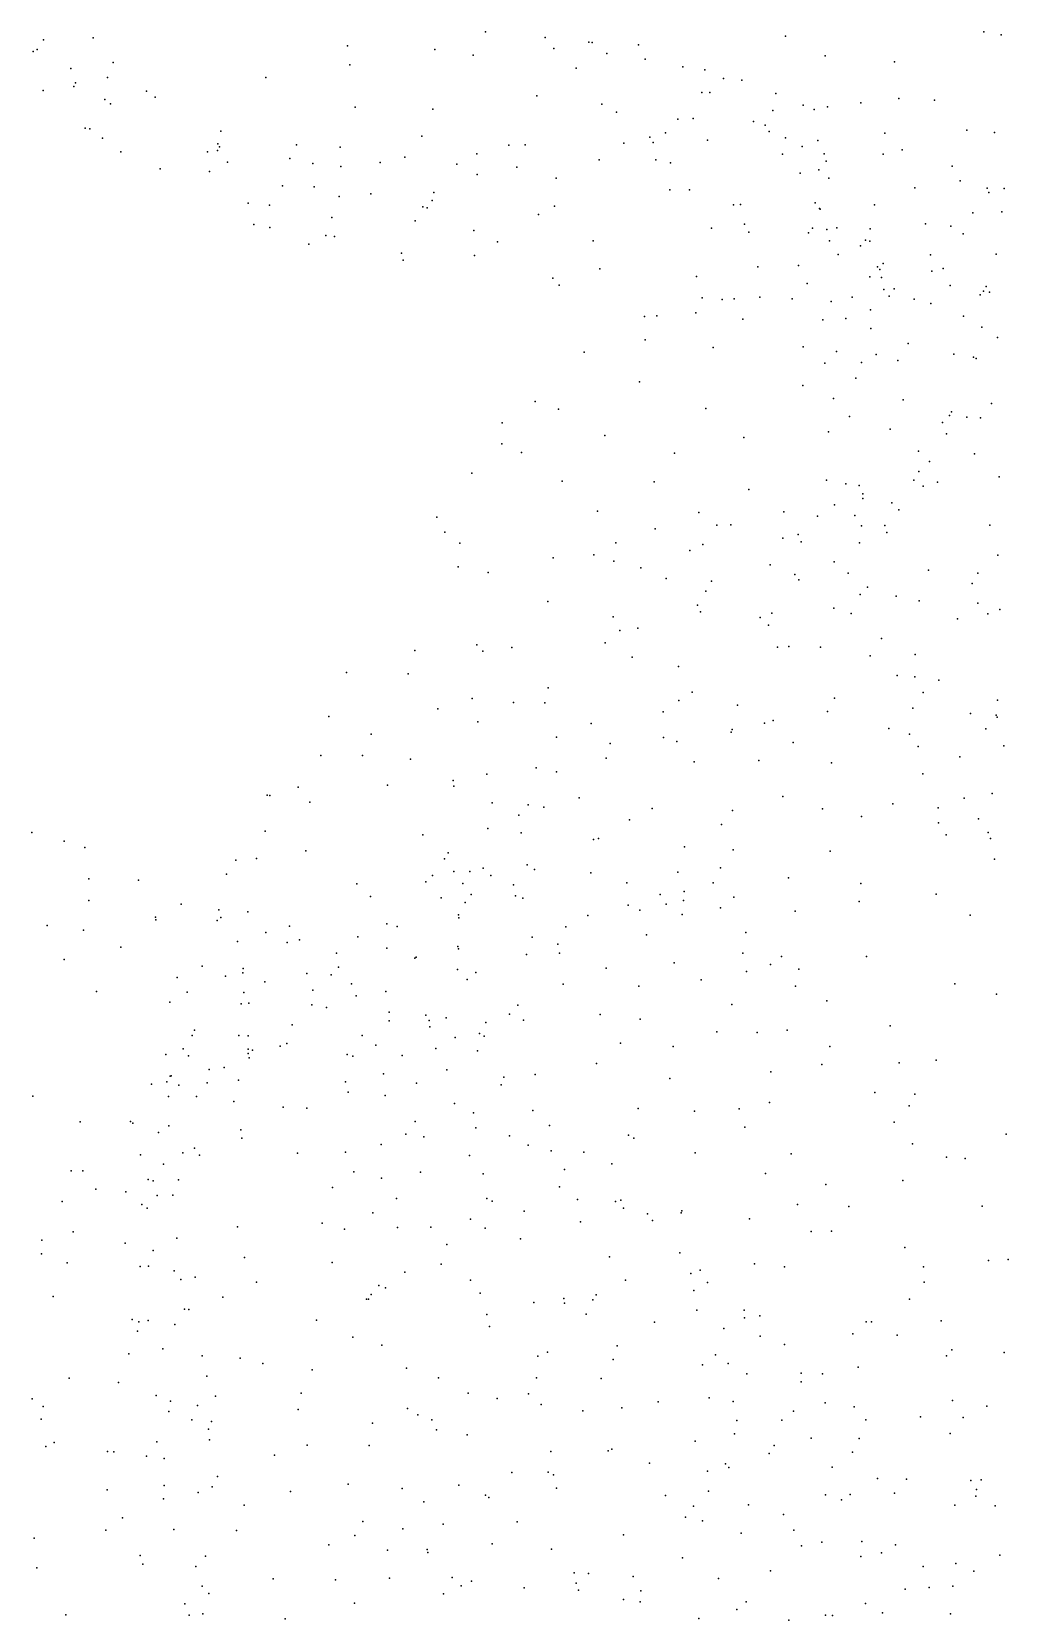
# Model space of a CAD drawing. Header units: metres. Extents: x -25 to 25, y -27.7 to 27.8.
# Drawn here: x -4.354 to -2.273, y 16.954 to 20.341 of the extents above; entities that cross this region are included whole.
import ezdxf

# ---------------------------------------------------------------- set-up
doc = ezdxf.new("R2010")
doc.units = ezdxf.units.M

msp = doc.modelspace()

# ---------------------------------------------------------------- linework, layer by layer
for p in [(-4.3287, 20.3233, -0.4596), (-4.2228, 20.3281, -3.1843), (-3.3864, 20.3406, 2.0563), (-3.2593, 20.3283, 1.8175), (-2.7471, 20.3315, 2.9756), (-2.3248, 20.3407, -3.7116), (-2.2873, 20.3343, -0.1608), (-4.3506, 20.2986, -0.7929), (-4.3421, 20.3031, -1.1587), (-3.6811, 20.3107, -3.4703), (-3.4944, 20.3026, 0.0283), (-3.4129, 20.2907, -3.4561), (-3.2409, 20.3049, 0.8781), (-3.1668, 20.3182, 1.2943), (-3.1593, 20.3179, 2.2078), (-3.128, 20.2941, 1.972), (-3.0608, 20.3126, 0.4086), (-2.6627, 20.2892, -0.8482), (-4.2703, 20.2623, -1.4734), (-4.1801, 20.2749, -0.2566), (-3.6758, 20.2702, 0.0138), (-3.1933, 20.2629, -0.1209), (-3.0466, 20.2826, -0.2147), (-2.9663, 20.2659, 1.6563), (-2.9195, 20.2592, 2.0465), (-2.5153, 20.2768, 3.8882), (-4.2643, 20.2241, -2.943), (-4.2609, 20.2321, -0.6729), (-4.1924, 20.2431, -1.1569), (-3.8549, 20.2434, -0.0461), (-2.8796, 20.2411, 1.8068), (-2.8405, 20.2378, 2.3819), (-4.3292, 20.2157, -1.8976), (-4.1978, 20.1964, -0.5017), (-4.186, 20.1872, -0.826), (-4.1091, 20.2142, -1.2853), (-4.0908, 20.2014, -3.1846), (-3.2776, 20.2044, -3.3749), (-3.139, 20.1865, 0.7828), (-2.9253, 20.211, -3.4519), (-2.9083, 20.2113, -0.531), (-2.7676, 20.2092, -0.9363), (-2.7094, 20.1842, 2.9139), (-2.5868, 20.1895, 3.7168), (-2.5061, 20.1986, -1.0007), (-2.4296, 20.1948, 0.1419), (-3.6645, 20.1801, -3.3495), (-3.499, 20.1758, -0.0977), (-3.1074, 20.1692, -3.358), (-2.9765, 20.1545, 1.2966), (-2.9444, 20.1559, 0.4827), (-2.7745, 20.1732, -1.2126), (-2.6864, 20.1748, -3.4612), (-2.6581, 20.181, 3.4999), (-4.2397, 20.135, -2.0681), (-4.2304, 20.1341, -2.3994), (-3.9507, 20.129, -1.1646), (-3.5225, 20.1178, -3.2837), (-3.0034, 20.125, -1.1339), (-2.8154, 20.1493, 0.3845), (-2.791, 20.1416, 2.2684), (-2.7823, 20.1282, 1.6121), (-2.5356, 20.1246, 0.2735), (-2.361, 20.1309, -0.8247), (-2.302, 20.1256, -3.4445), (-4.2031, 20.1139, -1.9026), (-4.1642, 20.0848, -2.6508), (-3.9794, 20.0844, -3.0972), (-3.9582, 20.0877, -0.9047), (-3.9569, 20.1017, -1.5781), (-3.9536, 20.0957, -0.339), (-3.7895, 20.0993, -1.4376), (-3.6964, 20.0944, -1.2898), (-3.3372, 20.0988, -0.2434), (-3.3023, 20.0994, -3.2583), (-3.0916, 20.1032, -0.4552), (-3.0364, 20.1158, 0.6795), (-3.0297, 20.1044, -0.7016), (-2.9136, 20.1093, -1.3913), (-2.7471, 20.1145, 2.5014), (-2.7115, 20.096, 2.6654), (-2.6785, 20.1092, -1.3833), (-2.4988, 20.0891, 3.7968), (-3.9364, 20.0627, -0.7362), (-3.804, 20.0702, -0.2944), (-3.755, 20.0595, -3.1975), (-3.6949, 20.0532, -1.6106), (-3.611, 20.0622, -0.2592), (-3.5589, 20.0736, -1.4896), (-3.4478, 20.0582, -1.1226), (-3.4049, 20.0808, -1.2854), (-3.3199, 20.0519, -1.5239), (-3.1444, 20.0677, -0.9565), (-3.0238, 20.0676, 0.9717), (-2.9921, 20.0614, -1.518), (-2.754, 20.0798, 2.1065), (-2.6646, 20.0808, 3.3497), (-2.6605, 20.0645, -3.3182), (-2.5391, 20.0794, -1.3241), (-2.3924, 20.0541, -3.2976), (-4.0802, 20.0483, -1.9915), (-3.9749, 20.0426, -1.8277), (-3.4046, 20.0364, -0.3691), (-3.2358, 20.0285, -0.8288), (-2.7164, 20.0395, 1.4444), (-2.6761, 20.0465, 1.8492), (-2.6546, 20.0284, 1.6509), (-2.3753, 20.0226, -1.1696), (-3.8192, 20.0123, -0.6213), (-3.752, 20.0098, -0.7997), (-3.6984, 19.9897, -1.7566), (-3.6312, 19.9955, -0.4167), (-3.5006, 19.9813, -3.08), (-3.497, 19.9983, -0.9027), (-2.9941, 20.0037, -3.177), (-2.9521, 20.0038, 0.8352), (-2.4714, 20.0077, 0.4028), (-2.3177, 20.0072, -0.9905), (-2.3138, 19.9979, 3.9757), (-2.2813, 20.0068, -3.1961), (-3.8926, 19.9756, -2.8802), (-3.8469, 19.9711, -1.9003), (-3.52, 19.9675, -0.7491), (-3.511, 19.965, -0.5822), (-3.2738, 19.9512, -3.0444), (-3.24, 19.9686, -1.6567), (-2.8584, 19.9717, 1.1086), (-2.8432, 19.9723, 0.7106), (-2.6842, 19.9762, -3.194), (-2.6747, 19.9642, 2.7498), (-2.6732, 19.9627, 2.0442), (-2.5575, 19.9717, 3.6318), (-2.3481, 19.9548, -1.3257), (-2.2862, 19.9567, 0.3554), (-3.8802, 19.93, -2.2637), (-3.8461, 19.9234, -2.6553), (-3.7146, 19.9447, -2.9775), (-3.5363, 19.9373, -1.7996), (-3.4113, 19.9169, -2.9617), (-2.9053, 19.9217, -3.0641), (-2.8348, 19.9305, 0.9177), (-2.8258, 19.9134, -1.7436), (-2.6898, 19.9223, 2.5893), (-2.6593, 19.9188, 1.247), (-2.6377, 19.9226, -1.7038), (-2.5665, 19.9206, -3.0822), (-2.4488, 19.9309, -1.5802), (-2.3948, 19.9263, -3.0669), (-3.7634, 19.8876, -2.3981), (-3.7272, 19.9061, -2.805), (-3.7084, 19.9045, -2.0223), (-3.3614, 19.8928, -1.845), (-3.1571, 19.8952, -2.9523), (-2.6985, 19.9117, 2.433), (-2.6532, 19.8948, 3.1677), (-2.5876, 19.8841, 0.702), (-2.5768, 19.8965, 1.4017), (-2.5677, 19.8946, 1.5715), (-2.3685, 19.9099, 0.4805), (-3.5661, 19.869, -2.683), (-3.562, 19.8539, -2.1867), (-3.4103, 19.8639, -2.7621), (-2.6349, 19.8658, 1.0938), (-2.5392, 19.8464, -2.8769), (-2.4382, 19.8652, 0.6329), (-2.2984, 19.8664, -1.5358), (-3.2434, 19.8156, -2.6049), (-3.143, 19.8352, -1.9512), (-2.9373, 19.8192, -2.7822), (-2.8062, 19.8393, -2.8666), (-2.7194, 19.8422, -1.9087), (-2.5675, 19.8181, 11.8992), (-2.5509, 19.8392, -1.9096), (-2.5461, 19.8342, 0.9704), (-2.5427, 19.817, 12.1693), (-2.4351, 19.83, 3.7033), (-2.4111, 19.8357, -2.7864), (-3.2297, 19.8006, -2.0962), (-2.7009, 19.8038, 12.223), (-2.5377, 19.7915, -2.7103), (-2.5158, 19.7928, 11.7513), (-2.3963, 19.7996, 11.9662), (-2.3324, 19.7801, -2.1441), (-2.325, 19.7875, 12.1928), (-2.3197, 19.7975, -1.9689), (-2.3128, 19.7855, -2.4276), (-2.9246, 19.7737, 11.7407), (-2.8826, 19.7698, 12.1508), (-2.8568, 19.7716, -2.0722), (-2.8021, 19.7748, 11.6168), (-2.7333, 19.7715, -2.6885), (-2.65, 19.7655, 2.16), (-2.605, 19.7746, 3.3184), (-2.5659, 19.7478, -2.2205), (-2.5264, 19.7769, 12.3883), (-2.4733, 19.7706, 1.1073), (-2.4372, 19.7614, -2.5437), (-3.0476, 19.7333, -2.3377), (-3.0214, 19.7348, 11.9915), (-2.9382, 19.7416, -2.5471), (-2.8383, 19.7277, -2.2751), (-2.6678, 19.7265, 2.3959), (-2.6184, 19.7291, -2.4213), (-2.3677, 19.7341, 0.8595), (-2.3285, 19.7109, 11.7072), (-3.0464, 19.684, 11.5582), (-2.5656, 19.7079, 12.5234), (-2.4859, 19.6764, 1.6458), (-2.2957, 19.6891, 12.5136), (-3.1762, 19.6576, 11.8532), (-2.9012, 19.6678, 11.4166), (-2.7094, 19.6689, 11.3992), (-2.6388, 19.6589, 2.9624), (-2.5538, 19.6529, 11.439), (-2.3886, 19.6534, 1.3123), (-2.3469, 19.6468, 3.6932), (-2.3412, 19.6444, 1.1239), (-2.6637, 19.6341, 2.5457), (-2.5854, 19.6357, 3.2458), (-2.5078, 19.6398, 3.4234), (-3.0586, 19.5941, 11.3919), (-2.7101, 19.5868, 12.6359), (-2.5971, 19.6019, 1.9849), (-3.281, 19.5522, 11.948), (-2.6447, 19.5588, 2.2004), (-2.4964, 19.5559, 12.7168), (-2.3083, 19.5479, 12.6993), (-3.3509, 19.5069, 11.7755), (-3.2314, 19.5359, 11.4993), (-2.9171, 19.5375, 11.2711), (-2.6106, 19.5206, 11.2721), (-2.4128, 19.5074, 3.4743), (-2.3977, 19.5228, 11.3863), (-2.3933, 19.5301, 1.5467), (-2.3609, 19.5188, 15.1365), (-2.3314, 19.5174, 1.3855), (-3.1325, 19.4802, 11.3106), (-2.836, 19.476, 12.6658), (-2.6557, 19.4875, 2.3809), (-2.5244, 19.4931, 1.817), (-2.4038, 19.4833, 15.3337), (-3.352, 19.4625, 11.5615), (-3.3102, 19.4436, 12.1261), (-2.9836, 19.4422, 12.5697), (-2.4638, 19.4463, 14.928), (-2.3442, 19.4409, 15.5707), (-2.4407, 19.4244, 11.2626), (-3.4161, 19.3999, 11.9765), (-3.2231, 19.3826, 12.3535), (-3.0269, 19.3813, 11.1643), (-2.6596, 19.3848, 16.2871), (-2.6185, 19.3771, 16.5427), (-2.5906, 19.3736, 15.2768), (-2.4737, 19.3849, 16.6145), (-2.4631, 19.4033, 16.31), (-2.4537, 19.3719, 16.8696), (-2.4234, 19.3807, 15.7686), (-2.2918, 19.3916, 16.7755), (-2.8256, 19.3649, 16.3641), (-2.5828, 19.3459, 15.961), (-2.5827, 19.3559, 16.7694), (-3.4903, 19.306, 11.7239), (-3.148, 19.3186, 12.5047), (-2.9321, 19.3159, 16.1565), (-2.7507, 19.317, 16.0442), (-2.6791, 19.3077, 15.0511), (-2.6427, 19.3323, 2.2598), (-2.5995, 19.3094, 1.9908), (-2.5205, 19.3362, 17.0566), (-2.5058, 19.3215, 14.7773), (-3.4736, 19.2739, 11.5368), (-3.0253, 19.2808, 16.5393), (-2.8936, 19.2889, 12.7642), (-2.8637, 19.2893, 11.0717), (-2.585, 19.2875, 15.6818), (-2.5357, 19.2881, 3.0259), (-2.5315, 19.2732, 17.2814), (-2.3116, 19.2888, 14.6315), (-3.4413, 19.2505, 12.1497), (-3.1087, 19.2508, 16.2058), (-2.9234, 19.2479, 16.7622), (-2.7532, 19.2612, 16.9635), (-2.7202, 19.269, 15.8448), (-2.7139, 19.2533, 15.2606), (-2.5895, 19.2509, 11.1045), (-3.2426, 19.2191, 11.1802), (-3.1557, 19.2253, 16.4346), (-3.1134, 19.2123, 11.0869), (-2.9509, 19.2346, 15.9916), (-2.7799, 19.2043, 17.1103), (-2.6437, 19.2108, 14.7997), (-2.2946, 19.2249, 12.8866), (-3.445, 19.1998, 11.3736), (-3.3808, 19.1876, 12.3195), (-3.0555, 19.198, 16.6987), (-3.0018, 19.175, 12.7375), (-2.9051, 19.1691, 16.9653), (-2.7276, 19.1837, 15.6209), (-2.7188, 19.1723, 12.8915), (-2.6136, 19.1867, 2.4991), (-2.4424, 19.1926, 12.9383), (-2.3371, 19.1864, 3.3478), (-2.9169, 19.1478, 11.0175), (-2.5883, 19.1412, 2.0286), (-2.5723, 19.1564, 2.683), (-2.5114, 19.1375, 2.8787), (-2.3498, 19.1643, 11.2086), (-3.2538, 19.1262, 16.2273), (-2.9352, 19.1179, 15.8299), (-2.9284, 19.104, 17.1583), (-2.7762, 19.1009, 17.4506), (-2.6442, 19.1118, 17.5544), (-2.6073, 19.1006, 2.258), (-2.4624, 19.1276, 1.7864), (-2.3373, 19.1225, 17.6377), (-2.2903, 19.1092, 1.587), (-3.1147, 19.0935, 16.8134), (-3.0617, 19.0695, 11.0317), (-2.8015, 19.0918, 15.036), (-2.7832, 19.0758, 15.4986), (-2.3807, 19.0893, 3.1803), (-2.3161, 19.0996, 14.5234), (-3.4052, 19.0334, 12.4106), (-3.1314, 19.038, 12.6862), (-3.1002, 19.0639, 15.8891), (-2.5426, 19.0471, 12.963), (-3.5375, 19.0213, 11.4397), (-3.3925, 19.0202, 11.2411), (-3.3307, 19.0278, 16.5175), (-3.0743, 19.007, 17.0574), (-2.7647, 19.0287, 11.0044), (-2.7405, 19.0301, 14.8084), (-2.6726, 19.029, 17.6824), (-2.5666, 19.0103, 2.4303), (-2.4708, 19.0128, 14.542), (-3.6833, 18.9749, 11.8879), (-3.5513, 18.9715, 12.2801), (-2.9751, 18.9872, 17.421), (-2.5093, 18.9682, 2.5868), (-2.4715, 18.9656, 11.084), (-3.2529, 18.9419, 16.8108), (-2.9459, 18.9325, 17.5792), (-2.4538, 18.9321, 1.8858), (-2.4204, 18.9584, 2.8763), (-3.4883, 18.8974, 12.4567), (-3.4154, 18.9194, 16.372), (-3.3274, 18.9107, 11.1326), (-3.2604, 18.9098, 15.9521), (-2.9748, 18.9152, 10.9963), (-2.8494, 18.9049, 15.0654), (-2.6428, 18.9197, 11.0159), (-2.4759, 18.8983, 17.9182), (-2.2952, 18.916, 17.8847), (-3.721, 18.8811, 11.7661), (-3.4032, 18.8696, 16.1747), (-3.1613, 18.866, 17.2155), (-3.0078, 18.8907, 12.84), (-2.792, 18.8663, 10.9926), (-2.7738, 18.8725, 12.9499), (-2.6577, 18.8916, 17.8855), (-2.3527, 18.887, 1.7582), (-2.2983, 18.8837, 14.4678), (-2.2963, 18.8796, 11.2207), (-3.6303, 18.8429, 12.3257), (-3.2357, 18.8365, 12.7229), (-3.0075, 18.8362, 17.6917), (-2.8629, 18.8477, 15.4385), (-2.8612, 18.8532, 15.2321), (-2.5268, 18.8553, 14.5639), (-2.4833, 18.8432, 12.9932), (-2.3201, 18.8546, 2.9711), (-3.7377, 18.7975, 12.2076), (-3.6488, 18.798, 11.4483), (-3.121, 18.8232, 17.5437), (-2.9791, 18.8278, 15.6597), (-2.7311, 18.8257, 14.7527), (-2.4648, 18.8171, 2.2605), (-2.2816, 18.8183, 18.0116), (-3.5469, 18.7902, 11.3062), (-3.2787, 18.7713, 16.9658), (-3.2352, 18.7627, 17.3871), (-3.1295, 18.7923, 15.7724), (-2.9423, 18.7841, 17.8578), (-2.8045, 18.7868, 17.9535), (-2.6496, 18.782, 18.0423), (-2.3758, 18.7952, 2.6999), (-3.7859, 18.7303, 11.6857), (-3.5954, 18.7344, 12.5161), (-3.4555, 18.7446, 16.2595), (-3.4541, 18.732, 16.4702), (-3.3839, 18.7578, 16.0524), (-2.4547, 18.7585, 18.1282), (-3.8522, 18.7131, 12.0435), (-3.8464, 18.7127, 11.8508), (-3.7613, 18.6979, 12.3357), (-3.3725, 18.6968, 12.7479), (-3.1868, 18.7075, 12.8512), (-2.7532, 18.7105, 10.9931), (-2.5187, 18.6946, 14.5633), (-2.3664, 18.7068, 2.0608), (-2.3065, 18.7167, 1.873), (-3.3157, 18.6708, 17.1505), (-3.2961, 18.6922, 11.0664), (-3.2623, 18.6877, 17.5258), (-3.0797, 18.6609, 10.9915), (-3.0315, 18.6849, 12.9269), (-2.8603, 18.6807, 15.0036), (-2.6683, 18.6838, 18.2218), (-2.5853, 18.6673, 12.9901), (-2.4221, 18.6863, 18.2647), (-2.3357, 18.6627, 2.4537), (-4.3538, 18.6333, 6.4293), (-3.8567, 18.6361, 12.1857), (-3.52, 18.6287, 14.2015), (-3.3816, 18.6421, 16.7899), (-3.3105, 18.6326, 14.02), (-2.8838, 18.6503, 15.3778), (-2.4212, 18.6539, 12.9802), (-2.4048, 18.6288, 11.1295), (-2.3157, 18.6336, 14.4713), (-4.2848, 18.615, 6.8406), (-4.2404, 18.6018, 6.5748), (-3.7697, 18.5944, 12.4841), (-3.1563, 18.6186, 17.8862), (-3.1459, 18.6205, 14.3483), (-2.9625, 18.603, 18.123), (-2.8589, 18.5969, 13.0095), (-2.6518, 18.5934, 14.6563), (-2.3105, 18.6204, 2.2359), (-3.9189, 18.5747, 11.8588), (-3.8747, 18.5778, 11.6692), (-3.4742, 18.5771, 14.584), (-3.4664, 18.5905, 13.992), (-3.2977, 18.5644, 14.6639), (-2.3022, 18.577, 18.3871), (-4.2319, 18.5346, 6.3695), (-4.1262, 18.5316, 6.8768), (-3.9385, 18.5448, 12.086), (-3.5137, 18.5287, 14.757), (-3.4998, 18.5419, 12.8642), (-3.4542, 18.5506, 16.5329), (-3.4354, 18.5251, 17.3252), (-3.4204, 18.5505, 16.1231), (-3.3918, 18.5578, 17.5285), (-3.3757, 18.5416, 11.0629), (-3.2823, 18.5549, 15.9115), (-3.1623, 18.5474, 13.895), (-3.0855, 18.5262, 14.6713), (-2.9768, 18.549, 14.2055), (-2.9013, 18.5265, 15.4922), (-2.8861, 18.5585, 10.9735), (-2.7407, 18.537, 18.383), (-2.587, 18.525, 18.4539), (-3.6609, 18.5244, 11.2895), (-3.6319, 18.4969, 12.7942), (-3.4812, 18.4946, 13.8108), (-3.4174, 18.5014, 17.0643), (-3.3273, 18.522, 17.7727), (-3.3228, 18.4987, 13.0833), (-3.3074, 18.4934, 13.7449), (-3.0148, 18.5015, 14.8758), (-2.9634, 18.5081, 14.4944), (-2.8577, 18.4954, 14.8091), (-2.4265, 18.5021, 18.494), (-4.2325, 18.4885, 7.2746), (-4.0357, 18.4805, 7.0875), (-3.9553, 18.4689, 6.8691), (-3.8932, 18.4647, 12.4073), (-3.4442, 18.4579, 16.3704), (-3.4301, 18.484, 14.944), (-3.0824, 18.4787, 13.1456), (-3.0581, 18.4681, 10.9577), (-3.0019, 18.4811, 13.8824), (-2.9675, 18.4588, 18.3184), (-2.9648, 18.4887, 15.0949), (-2.886, 18.4726, 15.3114), (-2.7269, 18.4661, 13.0894), (-2.5901, 18.4862, 11.0216), (-2.3534, 18.4573, 11.1533), (-4.3212, 18.4356, 6.072), (-4.2433, 18.4253, 7.5659), (-4.0902, 18.4533, 6.3433), (-4.0892, 18.4472, 7.3765), (-3.9585, 18.4457, 7.244), (-3.9507, 18.4525, 6.6656), (-3.8048, 18.4338, 14.5694), (-3.5971, 18.439, 15.0144), (-3.575, 18.4328, 13.0087), (-3.4433, 18.4517, 17.6401), (-3.2155, 18.4323, 10.9556), (-3.1683, 18.4564, 14.9947), (-3.9155, 18.4011, 7.4542), (-3.8551, 18.4206, 12.5755), (-3.8096, 18.3991, 6.9379), (-3.7829, 18.4049, 13.9805), (-3.6591, 18.4112, 13.8253), (-3.4455, 18.3904, 16.953), (-3.2872, 18.4102, 18.0177), (-3.2326, 18.3954, 13.2831), (-3.0438, 18.4156, 15.727), (-2.8319, 18.4203, 14.0287), (-4.2846, 18.363, 7.7684), (-4.1637, 18.3892, 6.1347), (-3.7043, 18.3766, 12.9174), (-3.5969, 18.3868, 11.1004), (-3.5377, 18.3656, 17.3563), (-3.5344, 18.3681, 13.6352), (-3.4445, 18.3852, 15.1392), (-3.2992, 18.3737, 13.5644), (-3.2288, 18.3762, 15.1469), (-2.9846, 18.3559, 13.312), (-2.8382, 18.3765, 13.2282), (-2.7561, 18.3695, 10.9665), (-2.5749, 18.3691, 14.5136), (-4.0442, 18.3246, 7.7524), (-3.9903, 18.3486, 11.7724), (-3.9412, 18.3274, 11.5762), (-3.9039, 18.3342, 14.2814), (-3.9029, 18.3435, 14.4692), (-3.7678, 18.3329, 6.7073), (-3.7158, 18.3299, 15.1185), (-3.6998, 18.3465, 7.1932), (-3.4464, 18.3412, 17.8666), (-3.4075, 18.3349, 13.4265), (-3.1296, 18.3445, 13.5117), (-2.8302, 18.3375, 13.8292), (-2.7795, 18.3523, 18.5643), (-2.7188, 18.342, 14.3323), (-4.2158, 18.2945, 5.9697), (-4.0229, 18.2928, 12.2032), (-3.9021, 18.2927, 7.8217), (-3.857, 18.3155, 12.7196), (-3.7549, 18.2973, 13.7386), (-3.6721, 18.3106, 6.8748), (-3.599, 18.2947, 7.4732), (-3.4256, 18.3203, 16.6787), (-3.2213, 18.31, 18.2403), (-3.06, 18.3059, 10.88), (-2.9269, 18.3196, 15.6094), (-2.7263, 18.3059, 13.9781), (-2.3863, 18.3107, 18.6632), (-2.2973, 18.289, 14.4532), (-4.0593, 18.2716, 7.8974), (-3.9072, 18.2683, 13.9758), (-3.891, 18.2694, 11.3739), (-3.7572, 18.266, 11.1458), (-3.7253, 18.2603, 6.5319), (-3.6625, 18.2851, 13.173), (-3.3181, 18.2655, 16.1519), (-2.8616, 18.2665, 13.5431), (-2.6593, 18.2747, 13.2997), (-3.7985, 18.2234, 6.2963), (-3.5921, 18.2506, 17.5784), (-3.5918, 18.2322, 6.7586), (-3.5136, 18.2442, 7.6254), (-3.5069, 18.2325, 10.8994), (-3.4703, 18.2381, 16.9123), (-3.3861, 18.2283, 16.4065), (-3.3353, 18.2464, 15.3049), (-3.3057, 18.2336, 10.8359), (-3.1422, 18.2455, 18.3849), (-3.0568, 18.2358, 15.8278), (-2.5242, 18.2214, 14.4869), (-4.0116, 18.2011, 11.648), (-4.0067, 18.2119, 14.6308), (-3.9128, 18.2007, 13.8201), (-3.8924, 18.2003, 6.107), (-3.6496, 18.2005, 10.9723), (-3.5053, 18.2191, 6.9576), (-3.4514, 18.1963, 7.1555), (-3.3997, 18.2053, 18.0828), (-3.3899, 18.1994, 16.5717), (-2.894, 18.2083, 15.4332), (-2.8078, 18.2071, 10.8969), (-2.7435, 18.2123, 13.6363), (-4.0683, 18.1602, 11.9413), (-4.0309, 18.1722, 14.7788), (-4.0197, 18.1571, 14.1823), (-3.8928, 18.1715, 8.0503), (-3.8925, 18.1625, 15.1253), (-3.8902, 18.1534, 11.2554), (-3.8832, 18.1695, 12.9131), (-3.8241, 18.1779, 13.5671), (-3.8104, 18.1838, 13.1776), (-3.6817, 18.1605, 8.0226), (-3.6692, 18.157, 6.3848), (-3.6205, 18.18, 17.2416), (-3.5647, 18.1581, 6.6039), (-3.4926, 18.1733, 17.9595), (-3.4038, 18.1677, 7.343), (-3.0987, 18.1843, 15.3535), (-2.9865, 18.1776, 18.5793), (-2.6527, 18.1774, 13.8108), (-3.976, 18.1286, 5.9198), (-3.9437, 18.1326, 12.6896), (-3.6039, 18.1193, 17.7805), (-3.4693, 18.1276, 7.9149), (-3.1498, 18.141, 10.7795), (-2.7789, 18.1236, 18.7302), (-2.6702, 18.1387, 10.9272), (-2.5052, 18.1422, 18.7826), (-2.426, 18.1485, 13.2899), (-4.0983, 18.0973, 5.8154), (-4.066, 18.1017, 11.7693), (-4.0585, 18.1141, 14.3589), (-4.057, 18.1147, 8.1226), (-4.0406, 18.0952, 13.8242), (-3.98, 18.0996, 11.42), (-3.9132, 18.1055, 13.458), (-3.6854, 18.1017, 6.2301), (-3.5339, 18.0991, 16.9889), (-3.3533, 18.0957, 10.7388), (-3.3476, 18.1121, 7.6889), (-3.2812, 18.1179, 15.4145), (-2.9939, 18.109, 10.789), (-4.3517, 18.0717, 8.1929), (-4.0624, 18.0709, 12.2579), (-4.0026, 18.0706, 12.5508), (-3.9228, 18.0599, 13.1582), (-3.6798, 18.0796, 17.3615), (-3.6007, 18.0728, 10.8147), (-3.4527, 18.056, 18.1041), (-2.7815, 18.0582, 15.702), (-2.5566, 18.0789, 13.6769), (-2.4834, 18.0507, 10.9977), (-2.4716, 18.0755, 13.4947), (-4.1432, 18.0173, 8.2151), (-3.8178, 18.0476, 15.2902), (-3.7677, 18.046, 6.0074), (-3.5368, 18.0171, 15.4326), (-3.412, 18.0362, 6.7097), (-3.2861, 18.0411, 7.0895), (-3.061, 18.045, 15.4311), (-2.9416, 18.0396, 15.8799), (-2.8459, 18.0441, 15.5389), (-4.2509, 18.0164, 5.6878), (-4.1384, 18.0141, 13.5682), (-4.0839, 17.9939, 13.3747), (-4.0614, 18.0079, 14.9599), (-3.9084, 17.9995, 8.2264), (-3.5565, 17.9907, 17.9336), (-3.5185, 17.9845, 8.1383), (-3.407, 18.0036, 16.7207), (-3.3353, 17.9865, 7.9773), (-3.2504, 18.009, 18.4385), (-3.0822, 17.9884, 16.0554), (-2.8337, 18.0056, 10.7977), (-2.5158, 18.0158, 13.9164), (-2.2767, 17.9904, 11.1082), (-4.0316, 17.9506, 13.1202), (-4.0069, 17.9605, 12.667), (-3.9062, 17.9822, 11.0983), (-3.7874, 17.9496, 5.8853), (-3.6853, 17.9523, 17.6265), (-3.6088, 17.9686, 6.1396), (-3.2958, 17.9666, 15.4686), (-3.247, 17.9547, 6.9235), (-3.1768, 17.9517, 7.6187), (-3.0707, 17.9817, 18.6409), (-2.9398, 17.9505, 15.4539), (-2.4768, 17.9698, 14.1083), (-4.1223, 17.946, 14.7333), (-4.0733, 17.9267, 12.1951), (-3.9965, 17.9454, 12.889), (-3.4205, 17.9451, 10.6255), (-3.1172, 17.9269, 10.6148), (-2.7351, 17.9483, 18.8461), (-2.404, 17.9411, 18.8856), (-2.3647, 17.9388, 13.6367), (-4.2697, 17.9123, 13.6911), (-4.2451, 17.912, 13.4532), (-4.1059, 17.8939, 8.3248), (-4.0952, 17.8906, 11.8897), (-4.0414, 17.8927, 12.5097), (-3.6671, 17.9098, 17.1828), (-3.6084, 17.8966, 10.6651), (-3.5256, 17.9091, 16.9464), (-3.3919, 17.9057, 18.2973), (-3.2185, 17.915, 16.3474), (-2.79, 17.9062, 15.9055), (-2.6612, 17.8831, 15.5552), (-2.4969, 17.8914, 10.9613), (-4.2173, 17.8728, 14.0169), (-4.1532, 17.8676, 5.6344), (-4.0869, 17.8594, 11.4458), (-4.0535, 17.8605, 12.3577), (-3.713, 17.8764, 8.298), (-3.5763, 17.8534, 15.459), (-3.3837, 17.8535, 6.4311), (-3.3727, 17.8474, 16.7462), (-3.2293, 17.8782, 18.5371), (-3.1907, 17.8514, 7.9401), (-3.098, 17.8496, 15.4955), (-4.2888, 17.8468, 13.8527), (-4.1191, 17.8402, 14.8945), (-4.1076, 17.8325, 11.6228), (-3.6269, 17.823, 17.831), (-3.3044, 17.8262, 6.6073), (-3.1095, 17.8469, 16.2536), (-3.0925, 17.8325, 7.7489), (-3.0415, 17.8203, 7.1617), (-2.9697, 17.8229, 10.6161), (-2.968, 17.8272, 16.1147), (-2.7217, 17.8403, 10.7802), (-2.6125, 17.8363, 15.8111), (-2.3282, 17.8368, 13.8861), (-4.2657, 17.7825, 13.2659), (-3.9151, 17.7931, 5.694), (-3.735, 17.8007, 15.4143), (-3.6875, 17.788, 17.5189), (-3.5745, 17.7911, 17.0558), (-3.5035, 17.7918, 10.5524), (-3.4189, 17.8089, 6.2845), (-3.3875, 17.7901, 8.197), (-3.1839, 17.8033, 6.7573), (-3.0305, 17.8063, 7.5605), (-2.8239, 17.8101, 18.8765), (-2.6927, 17.7828, 15.9862), (-2.6494, 17.7833, 18.9544), (-4.3321, 17.7641, 5.5672), (-4.1548, 17.7582, 14.5908), (-4.0446, 17.769, 12.8201), (-3.4693, 17.7552, 18.1674), (-3.3124, 17.7675, 18.4586), (-2.4931, 17.7491, 19.0054), (-4.3331, 17.735, 13.9547), (-4.2787, 17.7159, 14.1408), (-4.0948, 17.7423, 12.9763), (-3.9002, 17.7271, 8.3852), (-3.7139, 17.7168, 8.3607), (-3.4809, 17.7133, 6.0306), (-3.1226, 17.7287, 16.47), (-2.9726, 17.7372, 7.0287), (-2.8135, 17.7137, 10.6441), (-2.3147, 17.7212, -12.3929), (-2.2726, 17.7229, 10.9127), (-4.1231, 17.708, 11.4912), (-4.1049, 17.7089, 11.8733), (-4.0503, 17.6993, 15.0924), (-4.0362, 17.6805, 12.4495), (-4.0057, 17.6854, 11.0461), (-3.5586, 17.6962, 8.3364), (-3.4189, 17.6791, 10.4683), (-3.0883, 17.6794, 6.7287), (-2.9491, 17.6935, 15.4857), (-2.929, 17.7003, 16.2605), (-2.7497, 17.7077, 16.1125), (-2.453, 17.7076, 15.6163), (-4.3079, 17.6446, 13.193), (-3.8751, 17.6745, 10.7976), (-3.6304, 17.6489, 5.8169), (-3.6142, 17.6677, 10.55), (-3.5997, 17.6626, 17.8439), (-3.3982, 17.6513, 6.1552), (-3.1512, 17.6475, 15.5271), (-2.9429, 17.6571, 18.8785), (-2.9139, 17.674, 7.5981), (-2.4515, 17.6745, 15.8159), (-4.028, 17.617, 12.6081), (-4.0187, 17.6166, 8.4776), (-3.9465, 17.6428, 15.2302), (-3.6402, 17.6386, 17.3153), (-3.6358, 17.6384, 17.6762), (-3.2836, 17.6315, 16.7841), (-3.2199, 17.6403, 6.5128), (-3.2186, 17.6298, 10.4424), (-3.158, 17.6369, 8.1105), (-2.9365, 17.6155, 6.8112), (-2.8353, 17.6149, 7.4614), (-2.4828, 17.6386, 10.8014), (-4.1395, 17.5956, 5.586), (-4.1254, 17.5906, 11.7121), (-4.1056, 17.593, 14.9452), (-4.0486, 17.5843, 12.1187), (-3.7466, 17.5938, 5.7101), (-3.3841, 17.6061, 15.5211), (-3.3785, 17.5806, 18.4253), (-3.1724, 17.6065, 18.7189), (-3.0268, 17.5897, 8.0039), (-2.8344, 17.5985, 15.4445), (-2.8018, 17.6028, 7.2326), (-2.5751, 17.5904, 19.0812), (-2.5638, 17.5903, -12.1925), (-2.4158, 17.5923, 19.1236), (-4.1285, 17.5703, 11.3988), (-3.6692, 17.5574, 8.4292), (-2.8787, 17.5762, 16.4167), (-2.801, 17.56, 6.9481), (-2.6039, 17.5647, 16.202), (-2.5094, 17.5622, -12.6714), (-4.1469, 17.5222, 8.5554), (-4.0743, 17.533, 12.8461), (-3.9904, 17.5175, 10.9717), (-3.9095, 17.5128, 10.822), (-3.6078, 17.5408, 17.5003), (-3.2752, 17.5172, 18.6174), (-3.2543, 17.5256, 6.3723), (-3.1147, 17.5103, 6.5289), (-3.1058, 17.5389, 16.6891), (-2.8968, 17.52, 18.9906), (-2.7494, 17.542, 10.5757), (-2.4045, 17.5179, 15.5091), (-2.3925, 17.5309, -12.8875), (-2.2812, 17.5246, 19.2131), (-3.8613, 17.5015, 5.6494), (-3.7564, 17.488, 15.3819), (-3.5548, 17.4912, 17.824), (-2.9243, 17.4983, 10.4823), (-2.8695, 17.5016, 16.561), (-2.8297, 17.4797, 6.7632), (-2.7141, 17.4807, 7.4768), (-2.6687, 17.4793, 16.4912), (-2.5921, 17.4937, 16.3515), (-4.2743, 17.4704, 14.417), (-4.1693, 17.4607, 12.9765), (-3.9805, 17.4741, 8.5441), (-3.4869, 17.4708, 17.1505), (-3.2777, 17.4706, 16.8916), (-3.1402, 17.4698, 10.4098), (-2.7138, 17.4626, -12.0788), (-4.3527, 17.426, 14.2452), (-4.3293, 17.41, 5.5404), (-4.089, 17.4334, 14.9295), (-4.0579, 17.421, 11.128), (-4.0008, 17.4116, 12.6376), (-3.9625, 17.4315, 15.1466), (-3.7794, 17.438, 8.5217), (-3.4234, 17.4385, 6.0144), (-3.3622, 17.427, 6.1591), (-3.2949, 17.4367, 8.3669), (-3.2684, 17.4142, 15.5013), (-3.0959, 17.4072, 16.8146), (-3.0188, 17.4197, 18.9333), (-2.9098, 17.4284, 6.6299), (-2.8586, 17.4205, 15.425), (-2.6626, 17.4175, 6.9934), (-2.6006, 17.4094, -12.8922), (-2.3911, 17.4225, 19.2564), (-2.318, 17.4102, 10.5885), (-4.3341, 17.383, 8.6826), (-4.0619, 17.3993, 11.9346), (-4.0127, 17.3817, 12.1047), (-3.9708, 17.3781, 5.621), (-3.7861, 17.4034, 10.6557), (-3.6273, 17.374, 15.4166), (-3.5532, 17.4052, 17.5993), (-3.531, 17.3923, 18.0003), (-3.5008, 17.3813, 18.2178), (-3.1792, 17.4007, 18.7865), (-2.8511, 17.3801, -12.3971), (-2.7551, 17.3806, 16.672), (-2.7306, 17.3995, 7.7139), (-2.5759, 17.3814, 16.5819), (-2.4594, 17.3876, 15.3144), (-2.3686, 17.3863, 15.7598), (-3.9768, 17.3613, 12.4812), (-3.4915, 17.3597, 8.5079), (-3.4261, 17.3496, 10.4283), (-2.8558, 17.3514, 10.4445), (-2.6925, 17.3425, 10.4921), (-2.59, 17.3418, 7.1533), (-2.3961, 17.3525, -11.4936), (-4.3239, 17.3243, 14.4011), (-4.3063, 17.3333, 13.1311), (-4.1927, 17.3139, 14.6587), (-4.1789, 17.3131, 8.6794), (-4.0874, 17.3341, 11.2952), (-3.9753, 17.3386, 12.2661), (-3.8364, 17.3058, 15.253), (-3.7668, 17.327, 5.7021), (-3.635, 17.3269, 10.5448), (-3.2474, 17.3135, 10.3957), (-3.125, 17.3152, 8.3661), (-3.1172, 17.3185, 15.4636), (-2.9401, 17.336, 16.7934), (-2.7821, 17.3099, 19.1542), (-2.7716, 17.3263, 7.9328), (-2.6042, 17.3121, 7.448), (-4.1093, 17.3037, 11.506), (-4.0716, 17.2991, 12.9031), (-3.0373, 17.2893, 10.3942), (-2.8753, 17.2874, -12.6971), (-2.8682, 17.2798, 6.5574), (-2.648, 17.2802, -11.7567), (-4.0718, 17.2415, 11.7791), (-3.9691, 17.2388, 12.6222), (-3.958, 17.2607, 15.084), (-3.6791, 17.2443, 8.6229), (-3.4439, 17.2421, 17.4167), (-3.3304, 17.2692, 17.1713), (-3.2535, 17.2696, 6.2775), (-3.2418, 17.2643, 8.4809), (-2.9139, 17.2716, -12.1318), (-2.5513, 17.2565, -13.1036), (-2.4894, 17.2552, 19.3204), (-2.3521, 17.2521, 16.3564), (-2.3301, 17.2537, 15.9926), (-4.1934, 17.2322, 13.0365), (-4.0734, 17.2127, 14.9149), (-3.9989, 17.2261, 12.072), (-3.8027, 17.2282, 10.7246), (-3.5644, 17.2351, 18.0627), (-3.5184, 17.2068, 17.6925), (-3.3865, 17.2207, 15.4433), (-3.3796, 17.2157, 18.588), (-3.2357, 17.2357, 18.7736), (-3.0028, 17.2201, 6.4475), (-2.9115, 17.2294, 19.1082), (-2.6624, 17.2217, 7.7878), (-2.6276, 17.2106, 10.4167), (-2.6092, 17.2221, 6.8344), (-2.5147, 17.2247, 16.79), (-2.3419, 17.2189, 16.5217), (-2.3405, 17.2326, 15.7403), (-4.1604, 17.1727, 14.7701), (-3.9014, 17.1997, 10.9156), (-2.9602, 17.1736, 15.3755), (-2.9432, 17.1972, 8.3162), (-2.8265, 17.1998, 8.1793), (-2.7515, 17.1794, 19.249), (-2.3865, 17.1991, 15.5385), (-2.3005, 17.1978, 19.4255), (-4.1958, 17.146, 8.7567), (-4.0512, 17.1473, 11.6329), (-3.9175, 17.1451, 5.6974), (-3.6481, 17.1649, 10.6181), (-3.5626, 17.1492, 18.2411), (-3.4769, 17.1592, 6.0359), (-3.3191, 17.1636, 8.6146), (-3.0924, 17.1363, 18.9824), (-2.9245, 17.1663, 16.9365), (-2.8419, 17.14, -12.9454), (-2.7293, 17.1463, 15.2834), (-4.3488, 17.129, 13.2593), (-3.7204, 17.1145, 8.739), (-3.6653, 17.1349, 5.8572), (-3.5954, 17.1032, 17.9256), (-3.5112, 17.105, 10.5182), (-3.3726, 17.1167, 6.1878), (-3.246, 17.1055, 6.2896), (-2.7131, 17.113, 8.095), (-2.67, 17.1206, 6.7124), (-2.5849, 17.1216, 15.3394), (-2.5127, 17.1148, 7.2274), (-4.1225, 17.0923, 5.666), (-4.1172, 17.0735, 13.0254), (-4.0038, 17.0689, 12.1919), (-3.9835, 17.0908, 8.7667), (-3.5097, 17.0988, 18.4139), (-2.967, 17.0874, 10.3324), (-2.587, 17.0898, 19.3492), (-2.5428, 17.0981, 6.9215), (-2.4536, 17.069, 10.3496), (-2.3844, 17.0748, 16.8802), (-2.2907, 17.0928, 15.9161), (-4.3433, 17.0661, 14.4886), (-3.839, 17.0422, 10.9289), (-3.7063, 17.0401, 10.7314), (-3.5917, 17.0439, 5.9785), (-3.4577, 17.045, 8.7663), (-3.4169, 17.0375, 15.3813), (-3.1977, 17.0551, 15.3904), (-3.1674, 17.0539, 17.2171), (-3.0717, 17.0472, 6.3613), (-2.89, 17.0428, 6.476), (-2.7796, 17.0594, 16.9943), (-2.3462, 17.0588, -11.1729), (-3.9903, 17.0267, 12.6754), (-3.9767, 17.0109, 11.5025), (-3.4763, 17.0105, 17.5908), (-3.4383, 17.0272, 18.5755), (-3.3041, 17.0235, 18.7634), (-3.1938, 17.033, 10.3573), (-3.1885, 17.0181, 8.6737), (-3.0555, 17.017, 8.5838), (-2.4921, 17.0201, 17.0048), (-2.4414, 17.0237, 19.4584), (-2.391, 17.0267, -13.3487), (-4.0277, 16.9893, 12.8477), (-3.9893, 16.9675, 11.8119), (-3.6662, 16.9905, 8.8375), (-3.0925, 16.9986, -12.2667), (-3.0572, 16.9931, 19.074), (-2.8508, 16.9767, 10.2449), (-2.8313, 16.9933, 8.4145), (-2.577, 16.9901, -11.4639), (-2.5403, 16.9701, 7.6415), (-2.3958, 16.9675, 15.5834), (-4.2812, 16.9657, 8.8121), (-4.0186, 16.9649, 12.0393), (-3.8136, 16.9571, 15.1923), (-2.9321, 16.9579, -11.8707), (-2.7405, 16.9541, 19.3181), (-2.6618, 16.9651, 17.0431), (-2.6468, 16.964, 8.1553)]:
    msp.add_point(p)

doc.saveas('drawing.dxf')
